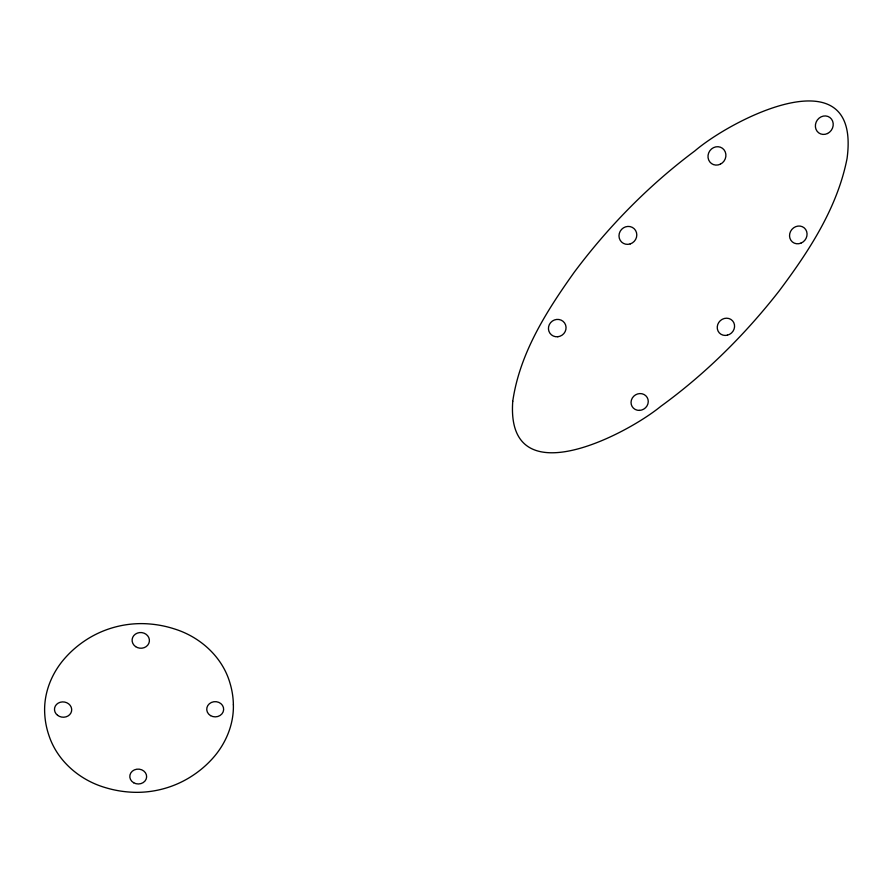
<?xml version="1.0" encoding="UTF-8"?>
<svg xmlns="http://www.w3.org/2000/svg" width="893" height="893" viewBox="0 0 893 893"><rect width="100%" height="100%" fill="white"/><g stroke="black" fill="none" stroke-linecap="round" stroke-linejoin="round"><path stroke-width="1.34" d="M233.374 704.845C233.899 725.562 224.913 745.722 210.67 760.523A107.953 96.69 4.5 0 1 192.553 775.637C174.057 787.883 151.542 793.732 129.429 792.058A97.158 86.945 4 0 1 105.72 787.715C80.124 780.404 57.52 761.349 49.026 735.72A96.969 86.721 3.6 0 1 44.75 714.043C43.389 692.979 51.95 672.15 66.16 656.801A107.205 95.797 3 0 1 84.578 640.94C103.577 628.047 126.985 621.986 149.857 623.995A96.969 86.733 3.5 0 1 174.213 628.862C199.999 636.754 222.435 656.79 229.981 683.112A97.17 86.956 3.9 0 1 233.374 704.845M512.749 401.303C505.773 496.776 624.854 435.739 660.909 406.259C705.582 373.843 745.086 334.551 779.042 291.107C808.868 251.324 837.377 207.969 847.077 158.407C861.12 53.279 732.896 118.322 694.821 150.939C649.032 185.119 608.613 226.309 574.4 272.03C546.683 310.876 519.693 353.181 512.749 401.303M135.569 646.588A8.662 7.847 5.4 0 0 149.354 641.464A8.662 7.847 5.4 0 0 137.355 633.104A8.662 7.847 5.4 0 0 135.569 646.588M57.554 715.293A8.629 7.657 6.9 0 0 71.574 711.118A8.629 7.657 6.9 0 0 60.166 702.278A8.629 7.657 6.9 0 0 57.554 715.293M133.671 782.759A8.417 7.434 2.4 0 0 146.631 776.977A8.417 7.434 2.4 0 0 134.352 769.9A8.417 7.434 2.4 0 0 133.671 782.759M210.525 715.606A8.461 7.613 0.1 0 0 223.641 709.734A8.461 7.613 0.1 0 0 211.418 702.445A8.461 7.613 0.1 0 0 210.525 715.606M639.455 410.389A8.785 8.227 -34.5 0 0 647.202 397.497A8.785 8.227 -34.5 0 0 632.289 398.066A8.785 8.227 -34.5 0 0 639.455 410.389M727.415 335.176A8.963 8.316 -42.8 0 0 732.55 320.799A8.963 8.316 -42.8 0 0 717.76 324.483A8.963 8.316 -42.8 0 0 727.415 335.176M800.921 243.153A9.198 8.45 -50 0 0 804.236 227.882A9.198 8.45 -50 0 0 789.747 233.709A9.198 8.45 -50 0 0 800.921 243.153M827.532 133.504A9.499 8.673 -56.7 0 0 829.898 117.508A9.499 8.673 -56.7 0 0 815.476 124.529A9.499 8.673 -56.7 0 0 827.532 133.504M720.372 164.178A9.399 8.774 -56.2 0 0 722.426 148.271A9.399 8.774 -56.2 0 0 708.06 155.282A9.399 8.774 -56.2 0 0 720.372 164.178M630.224 243.923A9.164 8.707 -49.4 0 0 634.164 228.708A9.164 8.707 -49.4 0 0 619.284 233.531A9.164 8.707 -49.4 0 0 630.224 243.923M557.824 336.739A8.941 8.562 -36.3 0 0 564.577 322.965A8.941 8.562 -36.3 0 0 549.351 324.561A8.941 8.562 -36.3 0 0 557.824 336.739"/></g></svg>
